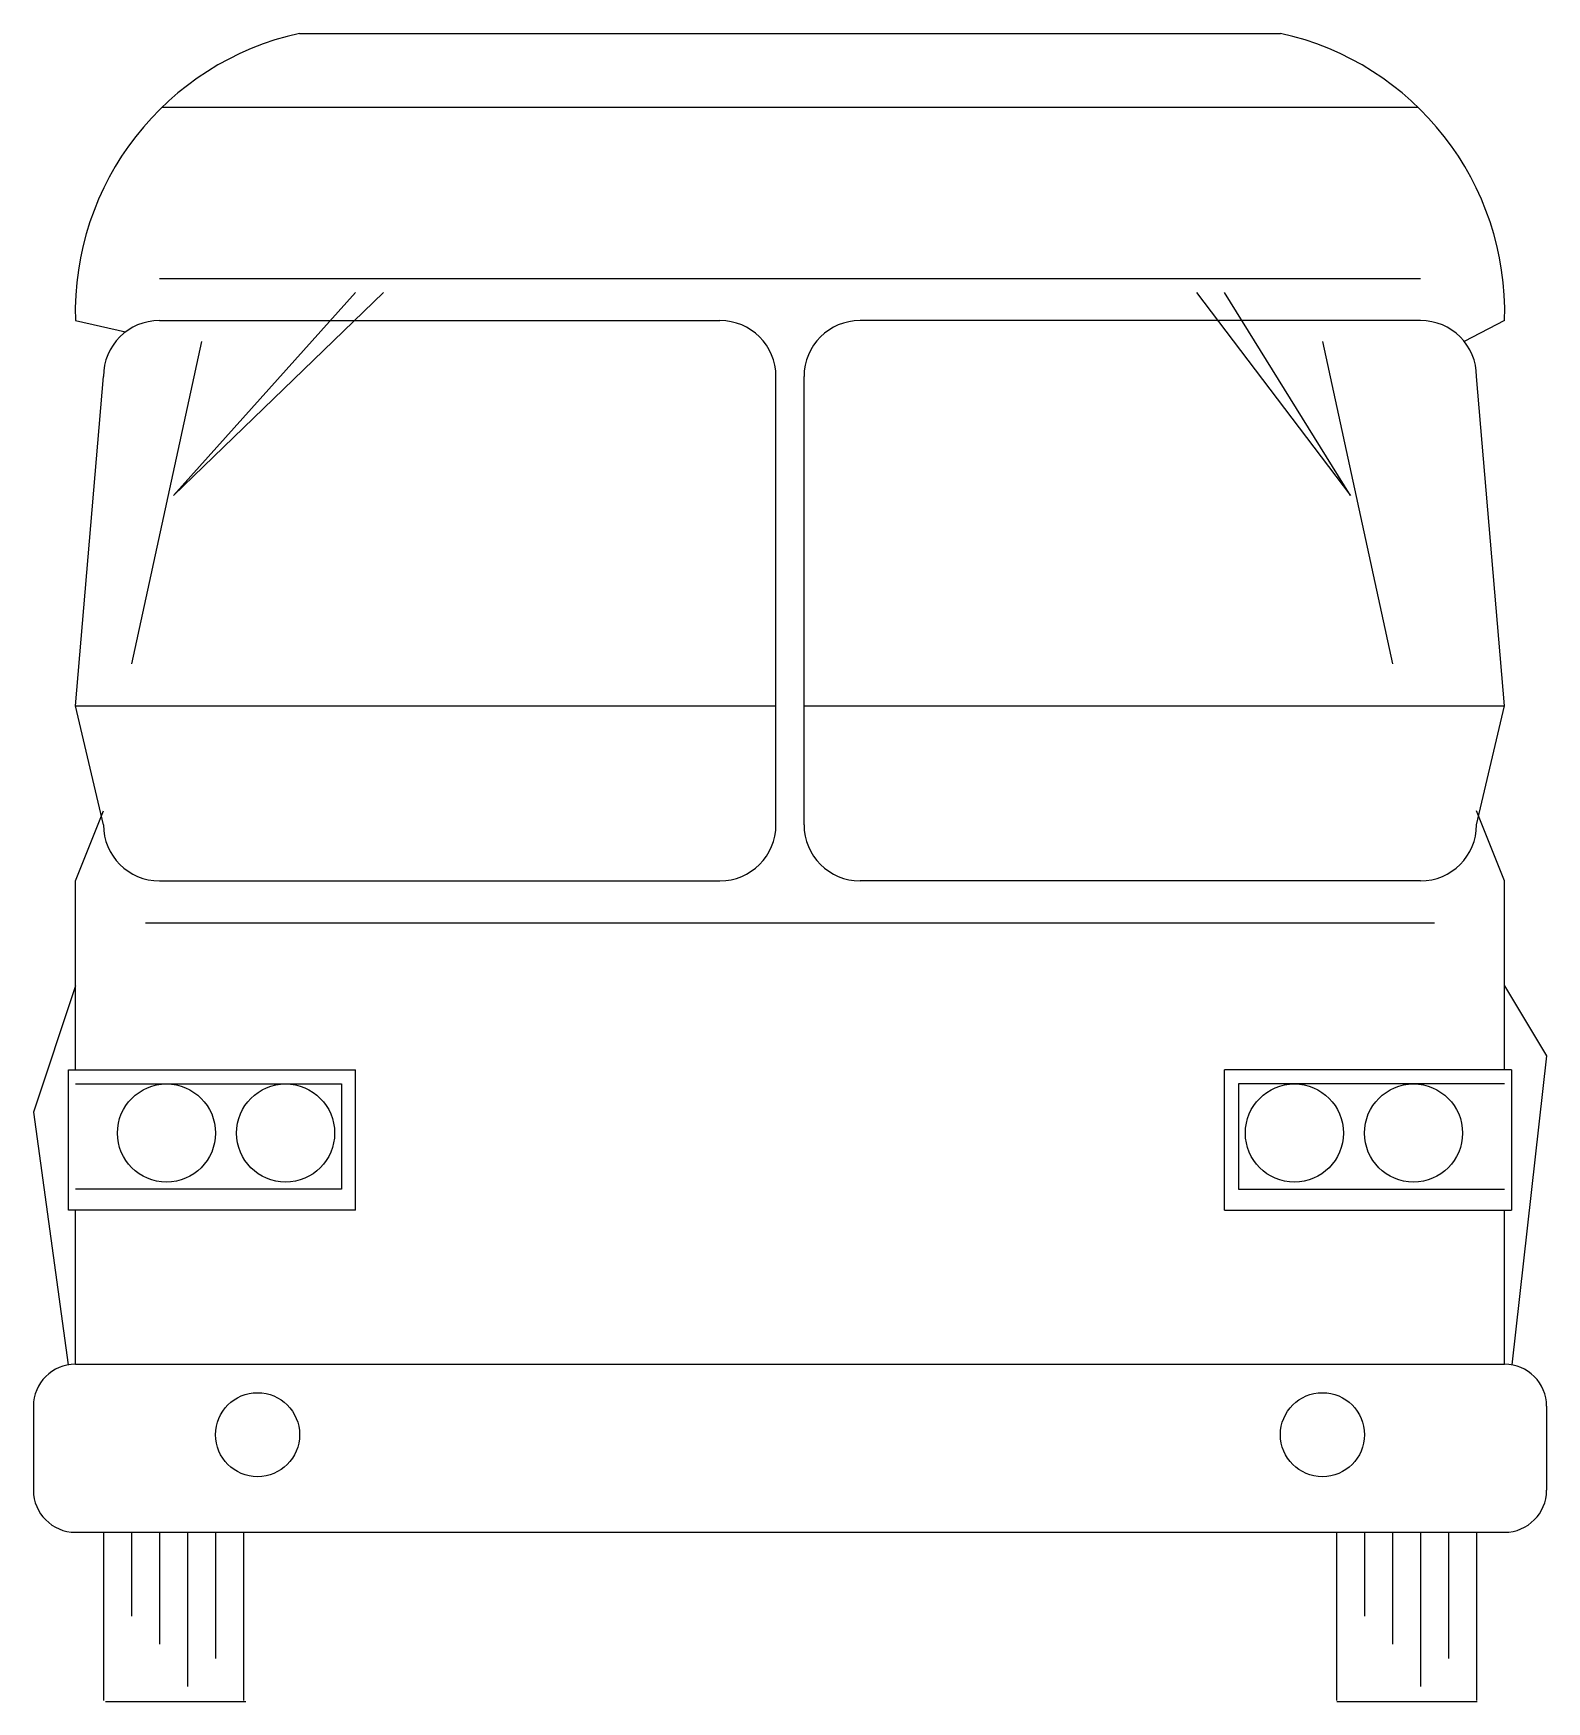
# Model space of a CAD drawing. Extents: x 0 to 2.74, y 0 to 3.02.
import ezdxf

# ---------------------------------------------------------------- set-up
doc = ezdxf.new("R2010")
doc.units = 0
doc.header["$MEASUREMENT"] = 0
doc.layers.get('0').update_dxf_attribs({"linetype": 'CONTINUOUS'})

msp = doc.modelspace()

# ---------------------------------------------------------------- linework, layer by layer
for p, q in [((0.4826, 3.0226), (2.2606, 3.0226)), ((0.0762, 2.5019), (0.1672, 2.4813)), ((0.2286, 2.5019), (1.2446, 2.5019)), ((2.5146, 2.5019), (1.4986, 2.5019)), ((2.667, 2.5019), (2.5937, 2.4641)), ((0.0762, 1.8034), (0.127, 2.4003)), ((1.3462, 1.5875), (1.3462, 2.4003)), ((1.397, 1.5875), (1.397, 2.4003)), ((2.667, 1.8034), (2.6162, 2.4003)), ((0.127, 1.5875), (0.0762, 1.8034)), ((2.6162, 1.5875), (2.667, 1.8034)), ((0.0762, 1.4859), (0.127, 1.6129)), ((2.667, 1.4859), (2.6162, 1.6129)), ((0.0762, 1.143), (0.0762, 1.4859)), ((0.2286, 1.4859), (1.2446, 1.4859)), ((2.5146, 1.4859), (1.4986, 1.4859)), ((2.667, 1.143), (2.667, 1.4859)), ((0.0762, 1.2954), (0, 1.0668)), ((2.667, 1.2954), (2.7432, 1.1684)), ((2.7432, 1.1684), (2.68, 0.6085)), ((0, 1.0668), (0.0632, 0.6085)), ((0.0762, 0.6096), (0.0762, 0.889)), ((2.667, 0.6096), (2.667, 0.889)), ((0.0762, 0.6096), (2.667, 0.6096)), ((0, 0.5334), (0, 0.381)), ((2.7432, 0.5334), (2.7432, 0.381)), ((0.0762, 0.3048), (2.667, 0.3048)), ((0.127, 0.3048), (0.127, 0)), ((0.381, 0.3048), (0.381, 0)), ((2.3622, 0.3048), (2.3622, 0)), ((2.6162, 0.3048), (2.6162, 0)), ((0.1305, -0.0023), (0.3852, -0.0023)), ((2.3627, -0.0023), (2.6173, -0.0023))]:
    msp.add_line(p, q)
at = {"color": 9}
for p, q in [((2.5103, 2.8882), (0.2329, 2.8882)), ((0.2286, 2.5781), (2.5146, 2.5781)), ((0.254, 2.1844), (0.5842, 2.5527)), ((0.635, 2.5527), (0.254, 2.1844)), ((2.1082, 2.5527), (2.3876, 2.1844)), ((2.3876, 2.1844), (2.159, 2.5527)), ((0.3048, 2.4638), (0.1778, 1.8796)), ((2.3368, 2.4638), (2.4638, 1.8796)), ((0.0762, 1.8034), (1.3462, 1.8034)), ((1.397, 1.8034), (2.667, 1.8034)), ((0.2032, 1.4097), (2.54, 1.4097)), ((0.0635, 1.143), (0.5842, 1.143)), ((0.0635, 0.889), (0.0635, 1.143)), ((0.5842, 0.889), (0.5842, 1.143)), ((2.159, 0.889), (2.159, 1.143)), ((2.6797, 1.143), (2.159, 1.143)), ((2.6797, 1.143), (2.6797, 0.889)), ((0.0762, 1.1176), (0.5588, 1.1176)), ((0.5588, 1.1176), (0.5588, 0.9271)), ((2.1844, 1.1176), (2.1844, 0.9271)), ((2.667, 1.1176), (2.1844, 1.1176)), ((0.5588, 0.9271), (0.0762, 0.9271)), ((2.1844, 0.9271), (2.667, 0.9271)), ((0.5842, 0.889), (0.0635, 0.889)), ((2.159, 0.889), (2.6797, 0.889)), ((0.1778, 0.3048), (0.1778, 0.1524)), ((0.2286, 0.3048), (0.2286, 0.1016)), ((0.2794, 0.3048), (0.2794, 0.0254)), ((0.3302, 0.3048), (0.3302, 0.0762)), ((2.413, 0.3048), (2.413, 0.1524)), ((2.4638, 0.3048), (2.4638, 0.1016)), ((2.5146, 0.3048), (2.5146, 0.0254)), ((2.5654, 0.3048), (2.5654, 0.0762))]:
    msp.add_line(p, q, dxfattribs=at)
for centre, radius in [((0.2413, 1.0287), 0.0889), ((0.4572, 1.0287), 0.0889), ((2.286, 1.0287), 0.0889), ((2.5019, 1.0287), 0.0889), ((0.4064, 0.4817), 0.0762), ((2.3368, 0.4817), 0.0762)]:
    msp.add_circle(centre, radius, dxfattribs=at)
for centre, radius, start, end in [((0.5937, 2.517), 0.5177, 102.3883, 181.6685), ((2.1495, 2.517), 0.5177, 358.3315, 77.6117), ((0.2286, 2.4003), 0.1016, 90, 180), ((1.2446, 2.4003), 0.1016, 0, 90), ((1.4986, 2.4003), 0.1016, 90, 180), ((2.5146, 2.4003), 0.1016, 0, 90), ((0.2286, 1.5875), 0.1016, 180, 270), ((1.2446, 1.5875), 0.1016, 270, 0), ((1.4986, 1.5875), 0.1016, 180, 270), ((2.5146, 1.5875), 0.1016, 270, 0), ((0.0762, 0.5334), 0.0762, 90, 180), ((2.667, 0.5334), 0.0762, 0, 90), ((0.0762, 0.381), 0.0762, 180, 270), ((2.667, 0.381), 0.0762, 270, 0)]:
    msp.add_arc(centre, radius, start, end)

doc.saveas('drawing.dxf')
